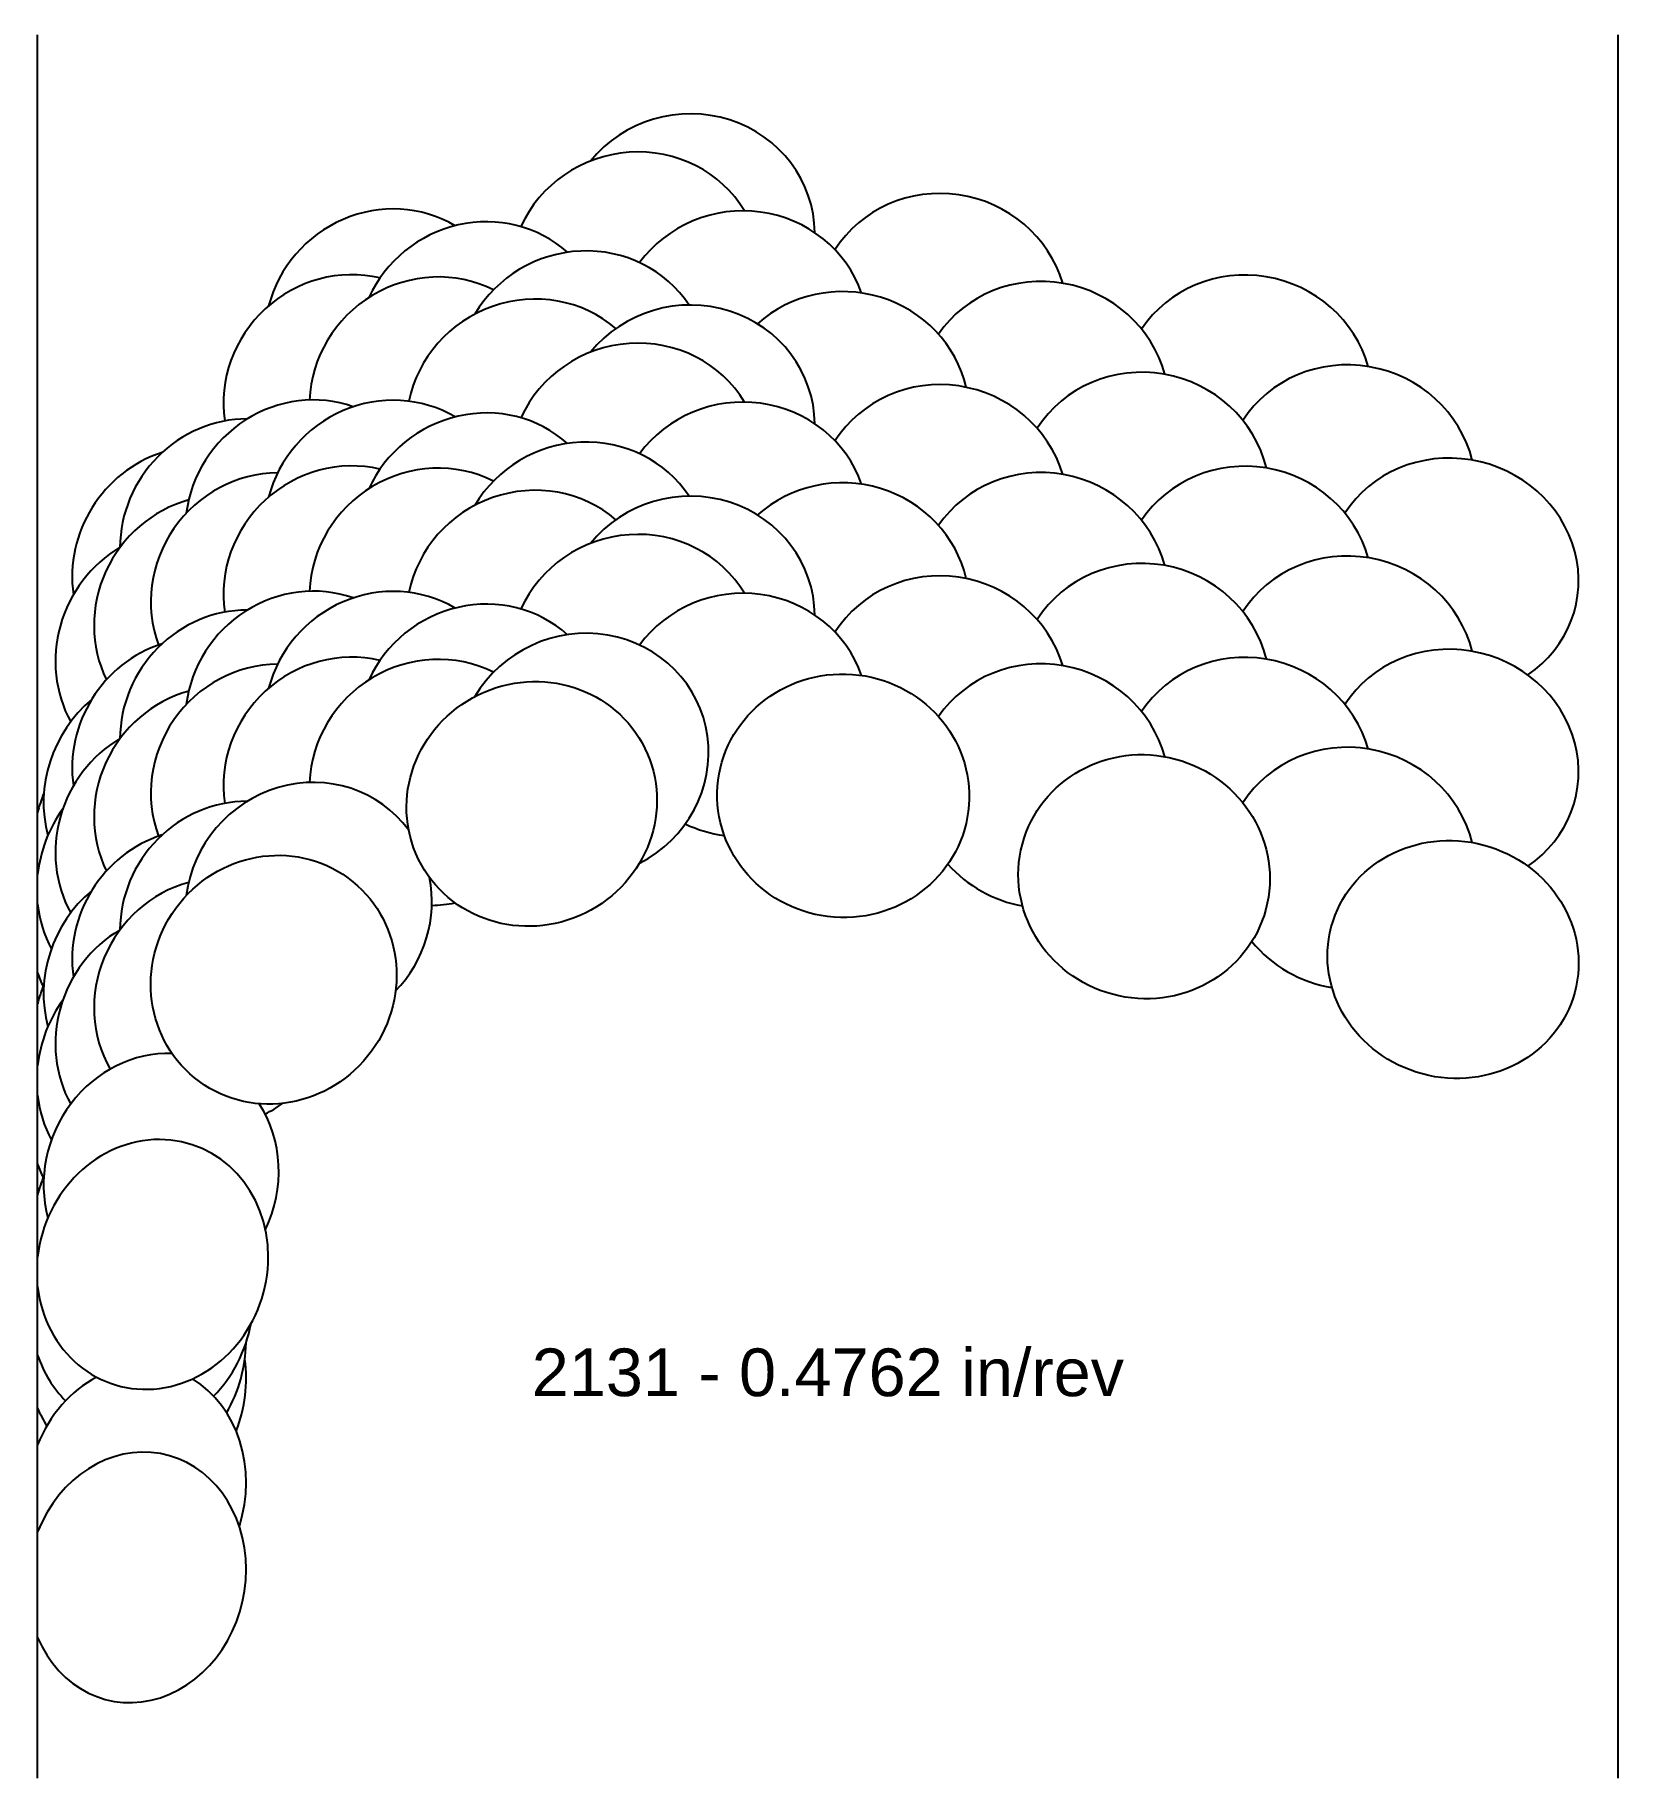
# Model space of a CAD drawing. Header units: inches. Extents: x -3.94 to 0, y -2.54 to 1.8.
import ezdxf
from ezdxf.enums import TextEntityAlignment as Align

# ---------------------------------------------------------------- set-up
doc = ezdxf.new("R2010")
doc.units = ezdxf.units.IN
doc.header["$MEASUREMENT"] = 0
for name, color, linetype, true_color in [('Blade_1', 30, 'Continuous', 0xff7f00), ('Blade_2', 7, 'Continuous', 0xcccc00), ('Blade_3', 7, 'Continuous', 0x00cc00), ('Blade_4', 7, 'Continuous', 0x00cccc), ('Blade_5', 7, 'Continuous', 0x0066cc), ('Blade_6', 190, 'Continuous', 0x7f00ff)]:
    doc.layers.add(name, color=color, linetype=linetype, true_color=true_color)
doc.layers.add('Gage_Line', color=7, linetype='Continuous')
doc.styles.get("Standard").update_dxf_attribs({"font": 'arial.ttf'})

msp = doc.modelspace()

# ---------------------------------------------------------------- linework, layer by layer
at = {"layer": 'Blade_1'}
for centre, major_axis, ratio, start_param, end_param in [((-1.930506, 0.856211), (0.313116, -0.02354), 0.96560361, 6.57684517, 8.67546167), ((-2.706508, 0.835962), (0.28202, 0.138061), 0.9638356, 6.67585429, 8.78795363), ((-1.181004, 0.654699), (0.303301, -0.081269), 0.96592584, 6.77097018, 9.12441988), ((-0.411301, 0.448498), (0.303301, -0.081269), 0.93969264, 5.59623068, 9.13709284), ((-3.34941, 0.398057), (0.185003, 0.253712), 0.96157533, 6.9002814, 8.85842948), ((-1.930506, 0.380011), (0.313116, -0.02354), 0.96560361, 6.57684517, 8.67546167), ((-2.706508, 0.359762), (0.28202, 0.138061), 0.9638356, 6.67585429, 8.78795363), ((-1.181004, 0.178499), (0.303301, -0.081269), 0.96592584, 6.77097018, 9.12441988), ((-0.411301, -0.027702), (0.303301, -0.081269), 0.93969264, 5.59623068, 9.13709284), ((-3.34941, -0.078143), (0.185003, 0.253712), 0.96157533, 0.6170961, 2.57524417), ((-3.651111, -0.310884), (0.102153, 0.296919), 0.90830494, 7.53160399, 8.09815574), ((-3.651111, -0.310884), (0.102153, 0.296919), 0.90830494, 8.33395905, 8.72325875), ((-3.651111, -0.787084), (0.102153, 0.296919), 0.90830494, 7.53160399, 8.09815574), ((-3.651111, -0.787084), (0.102153, 0.296919), 0.90830494, 8.33395905, 8.72325875), ((-3.651111, -1.263284), (0.102153, 0.296919), 0.90830494, 2.05077374, 8.09815574), ((-3.690511, -1.566593), (0.068223, 0.306499), 0.86079548, 4.53471358, 5.11852446), ((-3.690511, -2.042793), (0.068223, 0.306499), 0.86079548, 2.26008076, 7.67077941)]:
    msp.add_ellipse(centre, major_axis=major_axis, ratio=ratio, start_param=start_param, end_param=end_param, dxfattribs=at)
for centre, major_axis, ratio in [((-2.706508, -0.116438), (0.28202, 0.138061), 0.9638356), ((-1.930506, -0.096189), (0.313116, -0.02354), 0.96560361), ((-1.181004, -0.297701), (0.303301, -0.081269), 0.96592584), ((-3.34941, -0.554343), (0.185003, 0.253712), 0.96157533), ((-0.411301, -0.503902), (0.303301, -0.081269), 0.93969264)]:
    msp.add_ellipse(centre, major_axis=major_axis, ratio=ratio, dxfattribs=at)
at = {"layer": 'Blade_2'}
for centre, major_axis, ratio, start_param, end_param in [((-2.578308, 0.956616), (0.292673, 0.113747), 0.96419551, 6.49081361, 8.53841949), ((-3.26231, 0.580651), (0.204184, 0.238548), 0.96196574, 6.6397248, 8.45536644), ((-2.578308, 0.480416), (0.292673, 0.113747), 0.96419551, 6.49081361, 8.53841949), ((-3.26231, 0.104451), (0.204184, 0.238548), 0.96196574, 6.6397248, 8.45536644), ((-2.578308, 0.004216), (0.292673, 0.113747), 0.96419551, 4.81804097, 8.53841949), ((-3.629711, -0.096557), (0.11535, 0.292045), 0.92184778, 7.32016033, 8.52708033), ((-3.26231, -0.371749), (0.204184, 0.238548), 0.96196574, 6.06271132, 8.45536644), ((-3.26231, -0.371749), (0.204184, 0.238548), 0.96196574, 4.65128393, 5.63671181), ((-3.629711, -0.572757), (0.11535, 0.292045), 0.92184778, 7.32016033, 8.52708033), ((-3.629711, -1.048957), (0.11535, 0.292045), 0.92184778, 6.59441131, 8.52708033), ((-3.629711, -1.048957), (0.11535, 0.292045), 0.92184778, 4.63777192, 5.7021914), ((-3.690511, -1.826614), (0.06812, 0.306522), 0.86077888, 6.91102319, 7.67049052), ((-3.690511, -1.826614), (0.06812, 0.306522), 0.86077888, 4.61071389, 6.00156177)]:
    msp.add_ellipse(centre, major_axis=major_axis, ratio=ratio, start_param=start_param, end_param=end_param, dxfattribs=at)
at = {"layer": 'Blade_3'}
for centre, major_axis, ratio, start_param, end_param in [((-2.182207, 1.057446), (0.312831, 0.027068), 0.96516115, 6.52487875, 8.72279439), ((-2.949909, 0.889555), (0.254469, 0.183961), 0.96304008, 6.74796129, 8.78097068), ((-1.432504, 0.880929), (0.303301, -0.081269), 0.96592584, 6.79551697, 9.09094544), ((-0.667902, 0.675929), (0.303301, -0.081269), 0.95630477, 6.77015076, 9.12669663), ((-2.182207, 0.581246), (0.312831, 0.027068), 0.96516115, 6.52487875, 8.72279439), ((-2.949909, 0.413355), (0.254469, 0.183961), 0.96304008, 6.74796129, 8.78097068), ((-1.432504, 0.404729), (0.303301, -0.081269), 0.96592584, 6.79551697, 9.09094544), ((-3.494411, 0.341104), (0.155772, 0.272637), 0.95140917, 0.7631941, 2.56760408), ((-0.667902, 0.199729), (0.303301, -0.081269), 0.95630477, 6.77015076, 9.12669663), ((-2.182207, 0.105046), (0.312831, 0.027068), 0.96516115, 6.52487875, 8.72279439), ((-2.949909, -0.062845), (0.254469, 0.183961), 0.96304008, 6.74796129, 8.78097068), ((-1.432504, -0.071471), (0.303301, -0.081269), 0.96592584, 6.79551697, 9.09094544), ((-3.494411, -0.135096), (0.155772, 0.272637), 0.95140917, 0.7631941, 2.56760408), ((-0.667902, -0.276471), (0.303301, -0.081269), 0.95630477, 6.77015076, 9.12669663), ((-2.182207, 0.105046), (0.312831, 0.027068), 0.96516115, 4.16093321, 4.48696356), ((-1.432504, -0.071471), (0.303301, -0.081269), 0.96592584, 4.10724371, 4.80103803), ((-3.494411, -0.611296), (0.155772, 0.272637), 0.95140917, 0.7631941, 2.63183865), ((-2.949909, -0.062845), (0.254469, 0.183961), 0.96304008, 4.08687423, 4.27424073), ((-0.667902, -0.276471), (0.303301, -0.081269), 0.95630477, 4.06597554, 4.8190696), ((-3.677411, -0.411488), (0.070032, 0.306091), 0.87763237, 8.46621693, 8.58828419), ((-3.494411, -0.611296), (0.155772, 0.272637), 0.95140917, 4.10359852, 4.26784852), ((-3.677411, -0.887688), (0.070032, 0.306091), 0.87763237, 8.46621693, 8.58828419), ((-3.677411, -1.363888), (0.070032, 0.306091), 0.87763237, 4.09501365, 4.7595387), ((-3.677411, -1.363888), (0.070032, 0.306091), 0.87763237, 8.46621693, 8.92434669)]:
    msp.add_ellipse(centre, major_axis=major_axis, ratio=ratio, start_param=start_param, end_param=end_param, dxfattribs=at)
at = {"layer": 'Blade_4'}
for centre, major_axis, ratio, start_param, end_param in [((-2.830709, 1.027395), (0.255539, 0.182471), 0.96165487, 6.4947834, 8.39324549), ((-2.830709, 0.551195), (0.255539, 0.182471), 0.96165487, 6.4947834, 8.39324549), ((-3.42701, 0.531724), (0.165068, 0.267111), 0.96124982, 6.81671886, 8.42038535), ((-2.830709, 0.074995), (0.255539, 0.182471), 0.96165487, 6.4947834, 8.39324549), ((-3.42701, 0.055524), (0.165068, 0.267111), 0.96124982, 6.81671886, 8.42038535), ((-3.664311, -0.202562), (0.086224, 0.301929), 0.89350306, 7.73308174, 7.89640608), ((-3.42701, -0.420676), (0.165068, 0.267111), 0.96124982, 6.81671886, 8.42038535), ((-3.664311, -0.678762), (0.086224, 0.301929), 0.89350306, 7.73308174, 7.89640608), ((-3.664311, -1.154962), (0.086224, 0.301929), 0.89350306, 7.73308174, 7.89640608)]:
    msp.add_ellipse(centre, major_axis=major_axis, ratio=ratio, start_param=start_param, end_param=end_param, dxfattribs=at)
at = {"layer": 'Blade_5'}
for centre, major_axis, ratio, start_param, end_param in [((-2.447407, 1.203559), (0.301709, 0.086993), 0.96459323, 6.5359344, 8.7358111), ((-1.684205, 1.100046), (0.303301, -0.081269), 0.96592584, 6.82108472, 9.12631552), ((-3.16651, 0.893428), (0.221209, 0.222851), 0.96223549, 6.8153795, 8.79952681), ((-0.924403, 0.896845), (0.303301, -0.081269), 0.96592584, 6.80665722, 9.10421854), ((-2.447407, 0.727359), (0.301709, 0.086993), 0.96459323, 6.5359344, 8.7358111), ((-1.684205, 0.623846), (0.303301, -0.081269), 0.96592584, 6.82108472, 9.12631552), ((-3.16651, 0.417228), (0.221209, 0.222851), 0.96223549, 6.8153795, 8.79952681), ((-0.924403, 0.420645), (0.303301, -0.081269), 0.96592584, 6.80665722, 9.10421854), ((-3.596211, 0.254045), (0.12809, 0.286686), 0.93438946, 0.9219424, 2.52877615), ((-2.447407, 0.251159), (0.301709, 0.086993), 0.96459323, 6.5359344, 8.7358111), ((-1.684205, 0.147646), (0.303301, -0.081269), 0.96592584, 6.82108472, 9.12631552), ((-3.16651, -0.058972), (0.221209, 0.222851), 0.96223549, 6.8153795, 8.79952681), ((-0.924403, -0.055555), (0.303301, -0.081269), 0.96592584, 6.80665722, 9.10421854), ((-3.596211, -0.222155), (0.12809, 0.286686), 0.93438946, 0.9219424, 2.52877615), ((-3.596211, -0.698355), (0.12809, 0.286686), 0.93438946, 0.9219424, 2.52877615), ((-3.690511, -1.471546), (0.068326, 0.306476), 0.86081205, 4.35911381, 4.94387382), ((-3.690511, -1.471546), (0.068326, 0.306476), 0.86081205, 2.26055253, 2.43075575)]:
    msp.add_ellipse(centre, major_axis=major_axis, ratio=ratio, start_param=start_param, end_param=end_param, dxfattribs=at)
at = {"layer": 'Blade_6'}
for centre, major_axis, ratio, start_param, end_param in [((-2.315007, 1.298926), (0.308308, 0.059518), 0.96491613, 6.11012492, 8.56829141), ((-3.062809, 1.057975), (0.238791, 0.203899), 0.96265012, 6.60187736, 8.48295774), ((-2.315007, 0.822726), (0.308308, 0.059518), 0.96491613, 6.11012492, 8.56829141), ((-3.062809, 0.581775), (0.238791, 0.203899), 0.96265012, 6.60187736, 8.48295774), ((-3.550911, 0.462018), (0.141074, 0.280525), 0.94606967, 7.02964313, 8.48457483), ((-2.315007, 0.346526), (0.308308, 0.059518), 0.96491613, 6.11012492, 8.56829141), ((-3.062809, 0.105575), (0.238791, 0.203899), 0.96265012, 6.60187736, 8.48295774), ((-3.550911, -0.014182), (0.141074, 0.280525), 0.94606967, 7.02964313, 8.48457483), ((-3.550911, -0.490382), (0.141074, 0.280525), 0.94606967, 7.02964313, 8.48457483)]:
    msp.add_ellipse(centre, major_axis=major_axis, ratio=ratio, start_param=start_param, end_param=end_param, dxfattribs=at)
at = {"layer": 'Gage_Line'}
for p, q in [((-3.9375, -2.542793), (-3.9375, 1.798926)), ((0, -2.542793), (0, 1.798926))]:
    msp.add_line(p, q, dxfattribs=at)

# ---------------------------------------------------------------- texts
msp.add_text('2131 - 0.4762 in/rev', height=0.11875).set_placement((-1.96875, -1.532095), align=Align.MIDDLE_CENTER)

doc.saveas('drawing.dxf')
